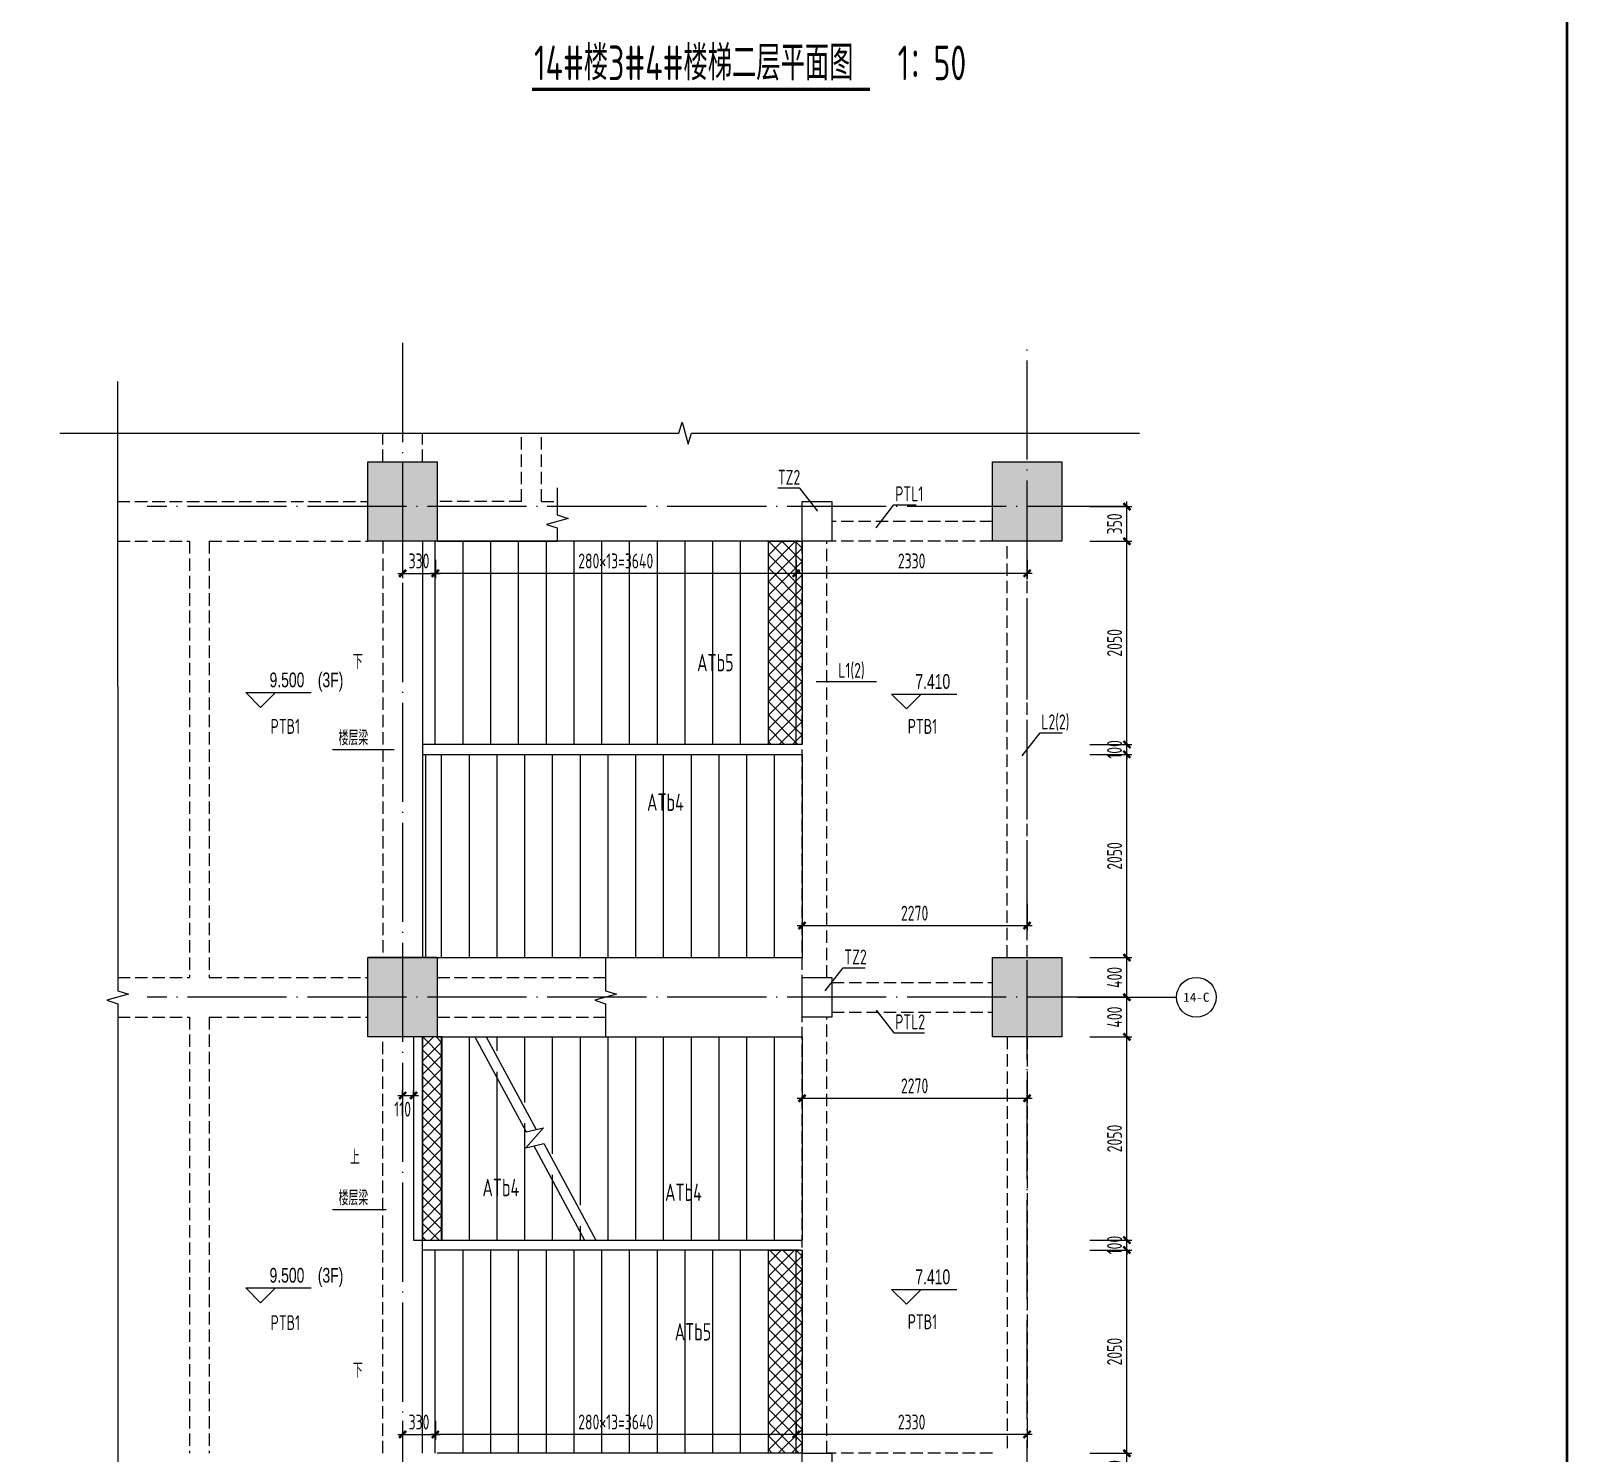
# Model space of a CAD drawing. Extents: x 458696 to 839151, y -191463 to 35158.
# Drawn here: x 518979 to 534491, y -64426 to -50076 of the extents above; entities that cross this region are included whole.
import ezdxf
from ezdxf.enums import TextEntityAlignment as Align

# ---------------------------------------------------------------- set-up
doc = ezdxf.new("R2010")
doc.units = 0
doc.header["$LTSCALE"] = 500
for name, pattern in [('CENTER', [2, 1.25, -0.25, 0.25, -0.25]), ('DASH', [0.35, 0.25, -0.1]), ('DOTE', [2.42, 2, -0.2, 0.02, -0.2])]:
    doc.linetypes.add(name, pattern=pattern)
doc.layers.get('0').update_dxf_attribs({"linetype": 'CONTINUOUS'})
doc.layers.get('Defpoints').update_dxf_attribs({"color": 167, "linetype": 'CONTINUOUS'})
for name, color, linetype in [('02-TEXT_轴号', 7, 'CONTINUOUS'), ('104-13#14# B1核心筒$0$104-13#14# B1核心筒$0$DIM_SYMB', 3, 'CONTINUOUS'), ('104-14# 核心筒$2$A_STR-砼柱', 51, 'CONTINUOUS'), ('AXIS', 253, 'CENTER'), ('DIM', 3, 'CONTINUOUS'), ('PUB_TEXT', 7, 'CONTINUOUS'), ('s-beam', 4, 'DASH'), ('s-colu', 2, 'CONTINUOUS'), ('s-colu-hatc', 251, 'CONTINUOUS'), ('s-dim', 3, 'CONTINUOUS'), ('S-DIM-SYMB', 3, 'CONTINUOUS'), ('S-SLAB-HOLE', 5, 'CONTINUOUS'), ('s-stair', 7, 'CONTINUOUS'), ('s-thin', 3, 'CONTINUOUS'), ('S_TEXT', 7, 'CONTINUOUS'), ('S_THIN', 7, 'CONTINUOUS')]:
    doc.layers.add(name, color=color, linetype=linetype)
doc.styles.add('_TCH_AXIS', font='STXIHEI.TTF')
doc.styles.add('_TCH_DIM', font='ros.shx', dxfattribs={"width": 0.8, "bigfont": 'jd.shx'})
doc.styles.add('TSSD_Dimension', font='tssdeng.shx', dxfattribs={"width": 0.7, "bigfont": 'TSSDCHN.SHX'})
doc.styles.add('TSSD_Rein', font='Tssdeng.shx', dxfattribs={"width": 0.7, "bigfont": 'hztxt.shx'})
doc.dimstyles.new('TSSD_50_50', dxfattribs={"dimtxt": 150, "dimasz": 50, "dimexe": 50, "dimexo": 125, "dimgap": 50, "dimtad": 1, "dimdec": 0, "dimzin": 0, "dimdsep": 46, "dimtxsty": 'TSSD_Dimension', "dimblk": 'ARCHTICK', "dimblk1": 'ARCHTICK', "dimblk2": 'ARCHTICK', "dimcen": 0, "dimdle": 50, "dimclrt": 7, "dimadec": 0, "dimazin": 0, "dimtfac": 1, "dimtdec": 0, "dimtix": 1, "dimtmove": 2, "dimatfit": 3, "dimfxl": 1, "dimtolj": 1, "dimtzin": 0, "dimarcsym": 0})

# ---------------------------------------------------------------- blocks, each defined once
blk = doc.blocks.new('_ArchTick')
at = {"color": 0, "const_width": 0.5}
blk.add_lwpolyline([(-0.71, -0.71), (0.71, 0.71)], dxfattribs=at)
blk = doc.blocks.new('*D665')
at = {"layer": 'Defpoints', "color": 0, "transparency": 16777216}
for p in [(529538, -59826), (530038, -59826), (529538, -60226)]:
    blk.add_point(p, dxfattribs=at)
at = {"layer": 's-dim', "color": 0, "lineweight": -2, "transparency": 16777216}
for p, q in [((529663, -59826), (530088, -59826)), ((530038, -60276), (530038, -59776)), ((529663, -60226), (530088, -60226))]:
    blk.add_line(p, q, dxfattribs=at)
at = {"layer": 's-dim', "color": 0, "lineweight": -2, "transparency": 16777216, "xscale": 50, "yscale": 50, "zscale": 50}
for p, rotation in [((530038, -59826), 90), ((530038, -60226), 270)]:
    blk.add_blockref('_ArchTick', p, dxfattribs=dict(at, rotation=rotation))
at = {"layer": 's-dim', "color": 7, "transparency": 16777216, "insert": (529913, -60026), "char_height": 150, "attachment_point": 5, "rotation": 90, "style": 'TSSD_Dimension'}
blk.add_mtext('\\A1;400', dxfattribs=at)
blk = doc.blocks.new('*D666')
at = {"layer": 'Defpoints', "color": 0, "transparency": 16777216}
for p in [(529538, -54876), (530038, -54876), (529538, -55226)]:
    blk.add_point(p, dxfattribs=at)
at = {"layer": 's-dim', "color": 0, "lineweight": -2, "transparency": 16777216}
for p, q in [((529663, -54876), (530088, -54876)), ((530038, -55276), (530038, -54826)), ((529663, -55226), (530088, -55226))]:
    blk.add_line(p, q, dxfattribs=at)
at = {"layer": 's-dim', "color": 0, "lineweight": -2, "transparency": 16777216, "xscale": 50, "yscale": 50, "zscale": 50}
for p, rotation in [((530038, -54876), 90), ((530038, -55226), 270)]:
    blk.add_blockref('_ArchTick', p, dxfattribs=dict(at, rotation=rotation))
at = {"layer": 's-dim', "color": 7, "transparency": 16777216, "insert": (529913, -55051), "char_height": 150, "attachment_point": 5, "rotation": 90, "style": 'TSSD_Dimension'}
blk.add_mtext('\\A1;350', dxfattribs=at)
blk = doc.blocks.new('*D674')
at = {"layer": 'Defpoints', "color": 0, "transparency": 16777216}
for p in [(526701, -55287), (529031, -55287), (526701, -55550)]:
    blk.add_point(p, dxfattribs=at)
at = {"layer": 's-dim', "color": 0, "lineweight": -2, "transparency": 16777216}
for p, q in [((526701, -55412), (526701, -55600)), ((529031, -55412), (529031, -55600)), ((529081, -55550), (526651, -55550))]:
    blk.add_line(p, q, dxfattribs=at)
at = {"layer": 's-dim', "color": 0, "lineweight": -2, "transparency": 16777216, "xscale": 50, "yscale": 50, "zscale": 50, "rotation": 180}
blk.add_blockref('_ArchTick', (526701, -55550), dxfattribs=at)
at = {"layer": 's-dim', "color": 0, "lineweight": -2, "transparency": 16777216, "xscale": 50, "yscale": 50, "zscale": 50}
blk.add_blockref('_ArchTick', (529031, -55550), dxfattribs=at)
at = {"layer": 's-dim', "color": 7, "transparency": 16777216, "insert": (527866, -55425), "char_height": 150, "attachment_point": 5, "style": 'TSSD_Dimension'}
blk.add_mtext('\\A1;2330', dxfattribs=at)
blk = doc.blocks.new('*D675')
at = {"layer": 'Defpoints', "color": 0, "transparency": 16777216}
for p in [(523061, -55287), (526701, -55287), (523061, -55550)]:
    blk.add_point(p, dxfattribs=at)
at = {"layer": 's-dim', "color": 0, "lineweight": -2, "transparency": 16777216}
for p, q in [((523061, -55412), (523061, -55600)), ((526701, -55412), (526701, -55600)), ((526751, -55550), (523011, -55550))]:
    blk.add_line(p, q, dxfattribs=at)
at = {"layer": 's-dim', "color": 0, "lineweight": -2, "transparency": 16777216, "xscale": 50, "yscale": 50, "zscale": 50, "rotation": 180}
blk.add_blockref('_ArchTick', (523061, -55550), dxfattribs=at)
at = {"layer": 's-dim', "color": 0, "lineweight": -2, "transparency": 16777216, "xscale": 50, "yscale": 50, "zscale": 50}
blk.add_blockref('_ArchTick', (526701, -55550), dxfattribs=at)
at = {"layer": 's-dim', "color": 7, "transparency": 16777216, "insert": (524881, -55425), "char_height": 150, "attachment_point": 5, "style": 'TSSD_Dimension'}
blk.add_mtext('\\A1;280×13=3640', dxfattribs=at)
blk = doc.blocks.new('*D676')
at = {"layer": 'Defpoints', "color": 0, "transparency": 16777216}
for p in [(522731, -55287), (523061, -55287), (523061, -55550)]:
    blk.add_point(p, dxfattribs=at)
at = {"layer": 's-dim', "color": 0, "lineweight": -2, "transparency": 16777216}
for p, q in [((522731, -55412), (522731, -55600)), ((523061, -55412), (523061, -55600)), ((522681, -55550), (523111, -55550))]:
    blk.add_line(p, q, dxfattribs=at)
at = {"layer": 's-dim', "color": 0, "lineweight": -2, "transparency": 16777216, "xscale": 50, "yscale": 50, "zscale": 50, "rotation": 180}
blk.add_blockref('_ArchTick', (522731, -55550), dxfattribs=at)
at = {"layer": 's-dim', "color": 0, "lineweight": -2, "transparency": 16777216, "xscale": 50, "yscale": 50, "zscale": 50}
blk.add_blockref('_ArchTick', (523061, -55550), dxfattribs=at)
at = {"layer": 's-dim', "color": 7, "transparency": 16777216, "insert": (522896, -55425), "char_height": 150, "attachment_point": 5, "style": 'TSSD_Dimension'}
blk.add_mtext('\\A1;330', dxfattribs=at)
blk = doc.blocks.new('*D729')
at = {"layer": 'Defpoints', "color": 0, "transparency": 16777216}
for p in [(526761, -60501), (529031, -60501), (529031, -60845)]:
    blk.add_point(p, dxfattribs=at)
at = {"layer": 's-dim', "color": 0, "lineweight": -2, "transparency": 16777216}
for p, q in [((526761, -60626), (526761, -60895)), ((529031, -60626), (529031, -60895)), ((526711, -60845), (529081, -60845))]:
    blk.add_line(p, q, dxfattribs=at)
at = {"layer": 's-dim', "color": 0, "lineweight": -2, "transparency": 16777216, "xscale": 50, "yscale": 50, "zscale": 50, "rotation": 180}
blk.add_blockref('_ArchTick', (526761, -60845), dxfattribs=at)
at = {"layer": 's-dim', "color": 0, "lineweight": -2, "transparency": 16777216, "xscale": 50, "yscale": 50, "zscale": 50}
blk.add_blockref('_ArchTick', (529031, -60845), dxfattribs=at)
at = {"layer": 's-dim', "color": 7, "transparency": 16777216, "insert": (527896, -60720), "char_height": 150, "attachment_point": 5, "style": 'TSSD_Dimension'}
blk.add_mtext('\\A1;2270', dxfattribs=at)
blk = doc.blocks.new('*D772')
at = {"layer": 'Defpoints', "color": 0, "transparency": 16777216}
for p in [(529538, -55226), (530038, -55226), (529538, -57276)]:
    blk.add_point(p, dxfattribs=at)
at = {"layer": 's-dim', "color": 0, "lineweight": -2, "transparency": 16777216}
for p, q in [((530038, -57326), (530038, -55176)), ((529663, -55226), (530088, -55226)), ((529663, -57276), (530088, -57276))]:
    blk.add_line(p, q, dxfattribs=at)
at = {"layer": 's-dim', "color": 0, "lineweight": -2, "transparency": 16777216, "xscale": 50, "yscale": 50, "zscale": 50}
for p, rotation in [((530038, -55226), 90), ((530038, -57276), 270)]:
    blk.add_blockref('_ArchTick', p, dxfattribs=dict(at, rotation=rotation))
at = {"layer": 's-dim', "color": 7, "transparency": 16777216, "insert": (529913, -56251), "char_height": 150, "attachment_point": 5, "rotation": 90, "style": 'TSSD_Dimension'}
blk.add_mtext('\\A1;2050', dxfattribs=at)
blk = doc.blocks.new('*D773')
at = {"layer": 'Defpoints', "color": 0, "transparency": 16777216}
for p in [(529538, -57276), (529538, -57376), (530038, -57276)]:
    blk.add_point(p, dxfattribs=at)
at = {"layer": 's-dim', "color": 0, "lineweight": -2, "transparency": 16777216}
for p, q in [((530038, -57276), (530038, -57226)), ((529663, -57276), (530088, -57276)), ((529663, -57376), (530088, -57376)), ((530038, -57376), (530038, -57276)), ((530038, -57376), (530038, -57426))]:
    blk.add_line(p, q, dxfattribs=at)
at = {"layer": 's-dim', "color": 0, "lineweight": -2, "transparency": 16777216, "xscale": 50, "yscale": 50, "zscale": 50}
for p, rotation in [((530038, -57276), 270), ((530038, -57376), 90)]:
    blk.add_blockref('_ArchTick', p, dxfattribs=dict(at, rotation=rotation))
at = {"layer": 's-dim', "color": 7, "transparency": 16777216, "insert": (529913, -57326), "char_height": 150, "attachment_point": 5, "rotation": 90, "style": 'TSSD_Dimension'}
blk.add_mtext('\\A1;100', dxfattribs=at)
blk = doc.blocks.new('*D774')
at = {"layer": 'Defpoints', "color": 0, "transparency": 16777216}
for p in [(529538, -57376), (530038, -57376), (529538, -59426)]:
    blk.add_point(p, dxfattribs=at)
at = {"layer": 's-dim', "color": 0, "lineweight": -2, "transparency": 16777216}
for p, q in [((529663, -57376), (530088, -57376)), ((530038, -59476), (530038, -57326)), ((529663, -59426), (530088, -59426))]:
    blk.add_line(p, q, dxfattribs=at)
at = {"layer": 's-dim', "color": 0, "lineweight": -2, "transparency": 16777216, "xscale": 50, "yscale": 50, "zscale": 50}
for p, rotation in [((530038, -57376), 90), ((530038, -59426), 270)]:
    blk.add_blockref('_ArchTick', p, dxfattribs=dict(at, rotation=rotation))
at = {"layer": 's-dim', "color": 7, "transparency": 16777216, "insert": (529913, -58401), "char_height": 150, "attachment_point": 5, "rotation": 90, "style": 'TSSD_Dimension'}
blk.add_mtext('\\A1;2050', dxfattribs=at)
blk = doc.blocks.new('*D775')
at = {"layer": 'Defpoints', "color": 0, "transparency": 16777216}
for p in [(529538, -59426), (530038, -59426), (529538, -59826)]:
    blk.add_point(p, dxfattribs=at)
at = {"layer": 's-dim', "color": 0, "lineweight": -2, "transparency": 16777216}
for p, q in [((530038, -59876), (530038, -59376)), ((529663, -59426), (530088, -59426)), ((529663, -59826), (530088, -59826))]:
    blk.add_line(p, q, dxfattribs=at)
at = {"layer": 's-dim', "color": 0, "lineweight": -2, "transparency": 16777216, "xscale": 50, "yscale": 50, "zscale": 50}
for p, rotation in [((530038, -59426), 90), ((530038, -59826), 270)]:
    blk.add_blockref('_ArchTick', p, dxfattribs=dict(at, rotation=rotation))
at = {"layer": 's-dim', "color": 7, "transparency": 16777216, "insert": (529913, -59626), "char_height": 150, "attachment_point": 5, "rotation": 90, "style": 'TSSD_Dimension'}
blk.add_mtext('\\A1;400', dxfattribs=at)
blk = doc.blocks.new('*D776')
at = {"layer": 'Defpoints', "color": 0, "transparency": 16777216}
for p in [(529538, -60226), (530038, -60226), (529538, -62276)]:
    blk.add_point(p, dxfattribs=at)
at = {"layer": 's-dim', "color": 0, "lineweight": -2, "transparency": 16777216}
for p, q in [((530038, -62326), (530038, -60176)), ((529663, -60226), (530088, -60226)), ((529663, -62276), (530088, -62276))]:
    blk.add_line(p, q, dxfattribs=at)
at = {"layer": 's-dim', "color": 0, "lineweight": -2, "transparency": 16777216, "xscale": 50, "yscale": 50, "zscale": 50}
for p, rotation in [((530038, -60226), 90), ((530038, -62276), 270)]:
    blk.add_blockref('_ArchTick', p, dxfattribs=dict(at, rotation=rotation))
at = {"layer": 's-dim', "color": 7, "transparency": 16777216, "insert": (529913, -61251), "char_height": 150, "attachment_point": 5, "rotation": 90, "style": 'TSSD_Dimension'}
blk.add_mtext('\\A1;2050', dxfattribs=at)
blk = doc.blocks.new('*D777')
at = {"layer": 'Defpoints', "color": 0, "transparency": 16777216}
for p in [(529538, -62276), (530038, -62276), (529538, -62376)]:
    blk.add_point(p, dxfattribs=at)
at = {"layer": 's-dim', "color": 0, "lineweight": -2, "transparency": 16777216}
for p, q in [((529663, -62276), (530088, -62276)), ((530038, -62276), (530038, -62226)), ((530038, -62376), (530038, -62276)), ((529663, -62376), (530088, -62376)), ((530038, -62376), (530038, -62426))]:
    blk.add_line(p, q, dxfattribs=at)
at = {"layer": 's-dim', "color": 0, "lineweight": -2, "transparency": 16777216, "xscale": 50, "yscale": 50, "zscale": 50}
for p, rotation in [((530038, -62276), 270), ((530038, -62376), 90)]:
    blk.add_blockref('_ArchTick', p, dxfattribs=dict(at, rotation=rotation))
at = {"layer": 's-dim', "color": 7, "transparency": 16777216, "insert": (529913, -62326), "char_height": 150, "attachment_point": 5, "rotation": 90, "style": 'TSSD_Dimension'}
blk.add_mtext('\\A1;100', dxfattribs=at)
blk = doc.blocks.new('*D778')
at = {"layer": 'Defpoints', "color": 0, "transparency": 16777216}
for p in [(529538, -62376), (530038, -62376), (529538, -64426)]:
    blk.add_point(p, dxfattribs=at)
at = {"layer": 's-dim', "color": 0, "lineweight": -2, "transparency": 16777216}
for p, q in [((530038, -64476), (530038, -62326)), ((529663, -62376), (530088, -62376)), ((529663, -64426), (530088, -64426))]:
    blk.add_line(p, q, dxfattribs=at)
at = {"layer": 's-dim', "color": 0, "lineweight": -2, "transparency": 16777216, "xscale": 50, "yscale": 50, "zscale": 50}
for p, rotation in [((530038, -62376), 90), ((530038, -64426), 270)]:
    blk.add_blockref('_ArchTick', p, dxfattribs=dict(at, rotation=rotation))
at = {"layer": 's-dim', "color": 7, "transparency": 16777216, "insert": (529913, -63401), "char_height": 150, "attachment_point": 5, "rotation": 90, "style": 'TSSD_Dimension'}
blk.add_mtext('\\A1;2050', dxfattribs=at)
blk = doc.blocks.new('*D779')
at = {"layer": 'Defpoints', "color": 0, "transparency": 16777216}
for p in [(529538, -64426), (530038, -64426), (529538, -64776)]:
    blk.add_point(p, dxfattribs=at)
at = {"layer": 's-dim', "color": 0, "lineweight": -2, "transparency": 16777216}
for p, q in [((529663, -64426), (530088, -64426)), ((530038, -64826), (530038, -64376)), ((529663, -64776), (530088, -64776))]:
    blk.add_line(p, q, dxfattribs=at)
at = {"layer": 's-dim', "color": 0, "lineweight": -2, "transparency": 16777216, "xscale": 50, "yscale": 50, "zscale": 50}
for p, rotation in [((530038, -64426), 90), ((530038, -64776), 270)]:
    blk.add_blockref('_ArchTick', p, dxfattribs=dict(at, rotation=rotation))
at = {"layer": 's-dim', "color": 7, "transparency": 16777216, "insert": (529913, -64601), "char_height": 150, "attachment_point": 5, "rotation": 90, "style": 'TSSD_Dimension'}
blk.add_mtext('\\A1;350', dxfattribs=at)
blk = doc.blocks.new('*D780')
at = {"layer": 'Defpoints', "color": 0, "transparency": 16777216}
for p in [(526701, -63973), (529031, -63973), (526701, -64236)]:
    blk.add_point(p, dxfattribs=at)
at = {"layer": 's-dim', "color": 0, "lineweight": -2, "transparency": 16777216}
for p, q in [((526701, -64098), (526701, -64286)), ((529031, -64098), (529031, -64286)), ((529081, -64236), (526651, -64236))]:
    blk.add_line(p, q, dxfattribs=at)
at = {"layer": 's-dim', "color": 0, "lineweight": -2, "transparency": 16777216, "xscale": 50, "yscale": 50, "zscale": 50, "rotation": 180}
blk.add_blockref('_ArchTick', (526701, -64236), dxfattribs=at)
at = {"layer": 's-dim', "color": 0, "lineweight": -2, "transparency": 16777216, "xscale": 50, "yscale": 50, "zscale": 50}
blk.add_blockref('_ArchTick', (529031, -64236), dxfattribs=at)
at = {"layer": 's-dim', "color": 7, "transparency": 16777216, "insert": (527866, -64111), "char_height": 150, "attachment_point": 5, "style": 'TSSD_Dimension'}
blk.add_mtext('\\A1;2330', dxfattribs=at)
blk = doc.blocks.new('*D781')
at = {"layer": 'Defpoints', "color": 0, "transparency": 16777216}
for p in [(523061, -63973), (526701, -63973), (523061, -64236)]:
    blk.add_point(p, dxfattribs=at)
at = {"layer": 's-dim', "color": 0, "lineweight": -2, "transparency": 16777216}
for p, q in [((523061, -64098), (523061, -64286)), ((526701, -64098), (526701, -64286)), ((526751, -64236), (523011, -64236))]:
    blk.add_line(p, q, dxfattribs=at)
at = {"layer": 's-dim', "color": 0, "lineweight": -2, "transparency": 16777216, "xscale": 50, "yscale": 50, "zscale": 50, "rotation": 180}
blk.add_blockref('_ArchTick', (523061, -64236), dxfattribs=at)
at = {"layer": 's-dim', "color": 0, "lineweight": -2, "transparency": 16777216, "xscale": 50, "yscale": 50, "zscale": 50}
blk.add_blockref('_ArchTick', (526701, -64236), dxfattribs=at)
at = {"layer": 's-dim', "color": 7, "transparency": 16777216, "insert": (524881, -64111), "char_height": 150, "attachment_point": 5, "style": 'TSSD_Dimension'}
blk.add_mtext('\\A1;280×13=3640', dxfattribs=at)
blk = doc.blocks.new('*D782')
at = {"layer": 'Defpoints', "color": 0, "transparency": 16777216}
for p in [(522731, -63973), (523061, -63973), (523061, -64236)]:
    blk.add_point(p, dxfattribs=at)
at = {"layer": 's-dim', "color": 0, "lineweight": -2, "transparency": 16777216}
for p, q in [((522731, -64098), (522731, -64286)), ((523061, -64098), (523061, -64286)), ((522681, -64236), (523111, -64236))]:
    blk.add_line(p, q, dxfattribs=at)
at = {"layer": 's-dim', "color": 0, "lineweight": -2, "transparency": 16777216, "xscale": 50, "yscale": 50, "zscale": 50, "rotation": 180}
blk.add_blockref('_ArchTick', (522731, -64236), dxfattribs=at)
at = {"layer": 's-dim', "color": 0, "lineweight": -2, "transparency": 16777216, "xscale": 50, "yscale": 50, "zscale": 50}
blk.add_blockref('_ArchTick', (523061, -64236), dxfattribs=at)
at = {"layer": 's-dim', "color": 7, "transparency": 16777216, "insert": (522896, -64111), "char_height": 150, "attachment_point": 5, "style": 'TSSD_Dimension'}
blk.add_mtext('\\A1;330', dxfattribs=at)
blk = doc.blocks.new('*D783')
at = {"layer": 'Defpoints', "color": 0, "transparency": 16777216}
for p in [(526761, -58758), (529031, -58758), (529031, -59103)]:
    blk.add_point(p, dxfattribs=at)
at = {"layer": 's-dim', "color": 0, "lineweight": -2, "transparency": 16777216}
for p, q in [((526761, -58883), (526761, -59153)), ((529031, -58883), (529031, -59153)), ((526711, -59103), (529081, -59103))]:
    blk.add_line(p, q, dxfattribs=at)
at = {"layer": 's-dim', "color": 0, "lineweight": -2, "transparency": 16777216, "xscale": 50, "yscale": 50, "zscale": 50, "rotation": 180}
blk.add_blockref('_ArchTick', (526761, -59103), dxfattribs=at)
at = {"layer": 's-dim', "color": 0, "lineweight": -2, "transparency": 16777216, "xscale": 50, "yscale": 50, "zscale": 50}
blk.add_blockref('_ArchTick', (529031, -59103), dxfattribs=at)
at = {"layer": 's-dim', "color": 7, "transparency": 16777216, "insert": (527896, -58978), "char_height": 150, "attachment_point": 5, "style": 'TSSD_Dimension'}
blk.add_mtext('\\A1;2270', dxfattribs=at)
blk = doc.blocks.new('*D1006')
at = {"layer": 'Defpoints', "color": 0, "transparency": 16777216}
for p in [(522731, -60955), (522841, -60817), (522841, -60955)]:
    blk.add_point(p, dxfattribs=at)
at = {"layer": 's-dim', "color": 0, "lineweight": -2, "transparency": 16777216}
for p, q in [((522731, -60830), (522731, -60767)), ((522841, -60830), (522841, -60767)), ((522681, -60817), (522891, -60817))]:
    blk.add_line(p, q, dxfattribs=at)
at = {"layer": 's-dim', "color": 0, "lineweight": -2, "transparency": 16777216, "xscale": 50, "yscale": 50, "zscale": 50, "rotation": 180}
blk.add_blockref('_ArchTick', (522731, -60817), dxfattribs=at)
at = {"layer": 's-dim', "color": 0, "lineweight": -2, "transparency": 16777216, "xscale": 50, "yscale": 50, "zscale": 50}
blk.add_blockref('_ArchTick', (522841, -60817), dxfattribs=at)
at = {"layer": 's-dim', "color": 7, "transparency": 16777216, "insert": (522731, -60955), "char_height": 150, "attachment_point": 5, "style": 'TSSD_Dimension'}
blk.add_mtext('\\A1;110', dxfattribs=at)

msp = doc.modelspace()

# ---------------------------------------------------------------- hatches: boundary and pattern name
at = {"layer": 's-colu-hatc'}
for points in [[(522380.608, -54426.078), (523080.608, -54426.078), (523080.608, -55226.078), (522380.608, -55226.078)], [(528680.608, -54426.078), (529380.608, -54426.078), (529380.608, -55226.078), (528680.608, -55226.078)], [(522380.608, -59426.078), (523080.608, -59426.078), (523080.608, -60226.078), (522380.608, -60226.078)], [(528680.608, -59426.078), (529380.608, -59426.078), (529380.608, -60226.078), (528680.608, -60226.078)]]:
    msp.add_hatch(color=256, dxfattribs=at).paths.add_polyline_path(points)
at = {"layer": 'S-SLAB-HOLE'}
h = msp.add_hatch(dxfattribs=at)
h.set_pattern_fill('ANSI37', color=251, scale=30, angle=270)
h.paths.add_polyline_path([(526760.608, -55226.078), (526760.608, -57276.078), (526420.608, -57276.078), (526420.608, -55226.078)])
h = msp.add_hatch(dxfattribs=at)
h.set_pattern_fill('ANSI37', color=251, scale=30, angle=270)
h.paths.add_polyline_path([(523130.608, -62276.078), (523130.608, -60226.078), (522930.608, -60226.078), (522930.608, -62276.078)])
h = msp.add_hatch(dxfattribs=at)
h.set_pattern_fill('ANSI37', color=251, scale=30, angle=270)
h.paths.add_polyline_path([(526760.608, -62376.078), (526760.608, -64426.078), (526420.608, -64426.078), (526420.608, -62376.078)])

# ---------------------------------------------------------------- linework, layer by layer
at = {"const_width": 25}
msp.add_lwpolyline([(534478.024, -68306.31), (534478.024, -20756.31), (505778.024, -20756.31), (505778.024, -68306.31)], close=True, dxfattribs=at)
at = {"color": 5}
for points in [[(526760.608, -55226.078), (526760.608, -57276.078), (526420.608, -57276.078), (526420.608, -55226.078)], [(523130.608, -62276.078), (523130.608, -60226.078), (522930.608, -60226.078), (522930.608, -62276.078)], [(526760.608, -62376.078), (526760.608, -64426.078), (526420.608, -64426.078), (526420.608, -62376.078)]]:
    msp.add_lwpolyline(points, close=True, dxfattribs=at)
at = {"layer": '104-13#14# B1核心筒$0$104-13#14# B1核心筒$0$DIM_SYMB'}
for points in [[(522670.608, -56251.078, 0, 0, 0), (527330.608, -56251.078, 0, 0, 0), (527330.608, -58401.078, 0, 0, 0), (523716.38, -58401.078, 120, 0, 0), (523266.38, -58401.078, 0, 0, 0)], [(522640.608, -63401.078, 0, 0, 0), (527300.608, -63401.078, 0, 0, 0), (527300.608, -61251.078, 0, 0, 0), (524630.608, -61251.078, 120, 0, 0), (524180.608, -61251.078, 0, 0, 0)], [(522670.608, -61251.078, 0, 0, 0), (523480.608, -61251.078, 120, 0, 0), (523930.608, -61251.078, 0, 0, 0)]]:
    msp.add_lwpolyline(points, format="xyseb", dxfattribs=at)
at = {"layer": '104-14# 核心筒$2$A_STR-砼柱'}
msp.add_line((523080.608, -59426.078), (522380.608, -59426.078), dxfattribs=at)
at = {"layer": 'AXIS', "color": 8, "linetype": 'DOTE'}
for p, q in [((522730.608, -53226.078), (522730.608, -66426.078)), ((529030.608, -66502.85), (529030.608, -53226.078)), ((530030.608, -54876.078), (520154.774, -54876.078)), ((530030.608, -59826.078), (520154.774, -59826.078))]:
    msp.add_line(p, q, dxfattribs=at)
at = {"layer": 'DIM'}
for p, q in [((521147.464, -56751.706), (521807.083, -56751.706)), ((521297.464, -56901.706), (521447.464, -56751.706)), ((527663.076, -56767.61), (528322.696, -56767.61)), ((527813.076, -56917.61), (527963.076, -56767.61)), ((521147.464, -62757.622), (521807.083, -62757.622)), ((521297.464, -62907.622), (521447.464, -62757.622)), ((527663.076, -62773.525), (528322.696, -62773.525)), ((527813.076, -62923.525), (527963.076, -62773.525))]:
    msp.add_line(p, q, dxfattribs=at)
at = {"layer": 's-beam'}
for p, q in [((522530.608, -54426.078), (522530.608, -54135.583)), ((522930.608, -54426.078), (522930.608, -54135.583)), ((523930.608, -54826.078), (523930.608, -54135.583)), ((524130.608, -54826.078), (524130.608, -54135.583)), ((519855.231, -54826.078), (522380.608, -54826.078)), ((523930.608, -54826.078), (523080.608, -54826.078)), ((524130.608, -54826.078), (524290.972, -54826.078)), ((526760.608, -64626.078), (526760.608, -55026.078)), ((528680.608, -55026.078), (527060.608, -55026.078)), ((519855.283, -55226.078), (520580.608, -55226.078)), ((520580.608, -55226.078), (520580.608, -59626.078)), ((520780.608, -55226.078), (522380.608, -55226.078)), ((520780.608, -55226.078), (520780.608, -59626.078)), ((522530.608, -55226.078), (522530.608, -59426.078)), ((527010.608, -59626.078), (527010.608, -55226.078)), ((528680.608, -55226.078), (527010.608, -55226.078)), ((528830.608, -59426.078), (528830.608, -55226.078)), ((529030.608, -59426.078), (529030.608, -55226.078)), ((519855.857, -59626.078), (520580.608, -59626.078)), ((520780.608, -59626.078), (522380.608, -59626.078)), ((523080.608, -59626.078), (524779.132, -59626.078)), ((527060.608, -59676.078), (528680.608, -59676.078)), ((519855.909, -60026.078), (520580.608, -60026.078)), ((520580.608, -60026.078), (520580.608, -64426.078)), ((520780.608, -60026.078), (522380.608, -60026.078)), ((520780.608, -60026.078), (520780.608, -64426.078)), ((523080.608, -60026.078), (524779.132, -60026.078)), ((527010.608, -64426.078), (527010.608, -60026.078)), ((527060.608, -59976.078), (528680.608, -59976.078)), ((522530.608, -64426.078), (522530.608, -60226.078)), ((528830.608, -60226.078), (528830.608, -64426.078)), ((529030.608, -60226.078), (529030.608, -64426.078)), ((528680.608, -64426.078), (527010.608, -64426.078))]:
    msp.add_line(p, q, dxfattribs=at)
at = {"layer": 's-beam', "linetype": 'ByBlock'}
for p, q in [((522930.608, -55226.078), (522930.608, -59426.078)), ((523080.608, -55226.078), (524290.972, -55226.078)), ((523080.608, -59426.078), (524779.132, -59426.078)), ((522930.608, -64426.078), (522930.608, -60226.078)), ((523080.608, -60226.078), (524779.132, -60226.078))]:
    msp.add_line(p, q, dxfattribs=at)
at = {"layer": 's-colu'}
for points in [[(522380.608, -54426.078), (523080.608, -54426.078), (523080.608, -55226.078), (522380.608, -55226.078)], [(528680.608, -54426.078), (529380.608, -54426.078), (529380.608, -55226.078), (528680.608, -55226.078)], [(526760.608, -54826.078), (527060.608, -54826.078), (527060.608, -55226.078), (526760.608, -55226.078)], [(522380.608, -59426.078), (523080.608, -59426.078), (523080.608, -60226.078), (522380.608, -60226.078)], [(528680.608, -59426.078), (529380.608, -59426.078), (529380.608, -60226.078), (528680.608, -60226.078)], [(526760.608, -59626.078), (527060.608, -59626.078), (527060.608, -60026.078), (526760.608, -60026.078)], [(526760.608, -64426.078), (527060.608, -64426.078), (527060.608, -64826.078), (526760.608, -64826.078)]]:
    msp.add_lwpolyline(points, close=True, dxfattribs=at)
at = {"layer": 's-dim'}
msp.add_line((529538.35, -59826.078), (530538.35, -59826.078), dxfattribs=at)
msp.add_circle((530738.35, -59826.078), 200, dxfattribs=at)
at = {"layer": 'S-DIM-SYMB', "const_width": 35}
msp.add_lwpolyline([(524034.341, -50668.255), (527444.61, -50668.255)], dxfattribs=at)
at = {"layer": 's-stair'}
for p, q in [((523060.608, -57276.078), (523060.608, -55226.078)), ((526730.608, -55226.078), (523090.608, -55226.078)), ((523340.608, -57276.078), (523340.608, -55226.078)), ((523620.608, -57276.078), (523620.608, -55226.078)), ((523900.608, -57276.078), (523900.608, -55226.078)), ((524180.608, -57276.078), (524180.608, -55226.078)), ((524460.608, -57276.078), (524460.608, -55226.078)), ((524740.608, -57276.078), (524740.608, -55226.078)), ((525020.608, -57276.078), (525020.608, -55226.078)), ((525300.608, -57276.078), (525300.608, -55226.078)), ((525580.608, -57276.078), (525580.608, -55226.078)), ((525860.608, -57276.078), (525860.608, -55226.078)), ((526140.608, -57276.078), (526140.608, -55226.078)), ((526420.608, -57276.078), (526420.608, -55226.078)), ((526700.608, -57276.078), (526700.608, -55226.078)), ((526760.608, -57276.078), (522930.608, -57276.078)), ((522930.608, -57376.078), (526760.608, -57376.078)), ((522960.608, -57376.078), (522960.608, -59426.078)), ((523120.608, -57376.078), (523120.608, -59426.078)), ((523400.608, -57376.078), (523400.608, -59426.078)), ((523680.608, -57376.078), (523680.608, -59426.078)), ((523960.608, -57376.078), (523960.608, -59426.078)), ((524240.608, -57376.078), (524240.608, -59426.078)), ((524520.608, -57376.078), (524520.608, -59426.078)), ((524800.608, -57376.078), (524800.608, -59426.078)), ((525080.608, -57376.078), (525080.608, -59426.078)), ((525360.608, -57376.078), (525360.608, -59426.078)), ((525640.608, -57376.078), (525640.608, -59426.078)), ((525920.608, -57376.078), (525920.608, -59426.078)), ((526200.608, -57376.078), (526200.608, -59426.078)), ((526480.608, -57376.078), (526480.608, -59426.078)), ((526760.608, -57376.078), (526760.608, -59426.078)), ((523080.608, -59426.078), (526760.608, -59426.078)), ((522840.608, -60226.078), (522840.608, -62276.078)), ((523120.608, -60226.078), (523120.608, -62276.078)), ((523400.608, -60226.078), (523400.608, -62276.078)), ((523460.818, -60226.078), (523977.588, -61183.962)), ((523574.442, -60226.078), (526760.608, -60226.078)), ((523574.442, -60226.078), (524078.319, -61160.064)), ((523680.608, -60226.078), (523680.608, -60367.26)), ((523960.608, -60226.078), (523960.608, -60886.268)), ((524240.608, -60226.078), (524240.608, -61405.275)), ((524520.608, -60226.078), (524520.608, -61924.283)), ((524800.608, -60226.078), (524800.608, -62276.078)), ((525080.608, -60226.078), (525080.608, -62276.078)), ((525360.608, -60226.078), (525360.608, -62276.078)), ((525640.608, -60226.078), (525640.608, -62276.078)), ((525920.608, -60226.078), (525920.608, -62276.078)), ((526200.608, -60226.078), (526200.608, -62276.078)), ((526480.608, -60226.078), (526480.608, -62276.078)), ((526760.608, -60226.078), (526760.608, -62276.078)), ((523680.608, -60577.874), (523680.608, -62276.078)), ((523960.608, -61096.882), (523960.608, -62276.078)), ((524151.2, -61142.773), (523972.434, -61343.743)), ((523977.588, -61183.962), (524151.2, -61142.773)), ((523972.434, -61343.743), (524154.154, -61300.631)), ((524053.422, -61324.529), (524566.775, -62276.078)), ((524154.154, -61300.631), (524680.399, -62276.078)), ((524240.608, -61615.889), (524240.608, -62276.078)), ((524520.608, -62134.897), (524520.608, -62276.078)), ((522840.608, -62276.078), (524566.775, -62276.078)), ((522930.608, -62276.078), (526730.608, -62276.078)), ((524680.399, -62276.078), (526760.608, -62276.078)), ((526730.608, -62376.078), (522930.608, -62376.078)), ((523060.608, -64426.078), (523060.608, -62376.078)), ((526730.608, -62376.078), (523090.608, -62376.078)), ((523340.608, -64426.078), (523340.608, -62376.078)), ((523620.608, -64426.078), (523620.608, -62376.078)), ((523900.608, -64426.078), (523900.608, -62376.078)), ((524180.608, -64426.078), (524180.608, -62376.078)), ((524460.608, -64426.078), (524460.608, -62376.078)), ((524740.608, -64426.078), (524740.608, -62376.078)), ((525020.608, -64426.078), (525020.608, -62376.078)), ((525300.608, -64426.078), (525300.608, -62376.078)), ((525580.608, -64426.078), (525580.608, -62376.078)), ((525860.608, -64426.078), (525860.608, -62376.078)), ((526140.608, -64426.078), (526140.608, -62376.078)), ((526420.608, -64426.078), (526420.608, -62376.078)), ((526700.608, -64426.078), (526700.608, -62376.078)), ((526030.608, -64426.078), (523080.623, -64426.078)), ((526730.608, -64426.078), (523090.608, -64426.078))]:
    msp.add_line(p, q, dxfattribs=at)
at = {"layer": 's-thin'}
for p, q in [((521147.464, -56751.706), (521297.464, -56901.706)), ((527663.076, -56767.61), (527813.076, -56917.61)), ((521147.464, -62757.622), (521297.464, -62907.622)), ((527663.076, -62773.525), (527813.076, -62923.525))]:
    msp.add_line(p, q, dxfattribs=at)
for points in [[(519855.212, -53615.062), (519855.874, -59761.659), (519965.879, -59796.644), (519745.887, -59856.673), (519855.891, -59891.659), (519856.553, -64967.239)], [(519273.098, -54135.583), (525515.818, -54135.583), (525550.818, -54025.583), (525610.818, -54245.583), (525645.818, -54135.583), (530165.74, -54135.583)], [(524290.972, -54686.078), (524290.972, -54961.078), (524400.972, -54996.078), (524180.972, -55056.078), (524290.972, -55091.078), (524290.972, -55226.078)], [(524779.132, -59426.078), (524779.132, -59761.078), (524889.132, -59796.078), (524669.132, -59856.078), (524779.132, -59891.078), (524779.132, -60226.078)]]:
    msp.add_lwpolyline(points, dxfattribs=at)
at = {"layer": 'S_THIN'}
for p, q in [((526738.432, -54692.014), (526515.289, -54692.014)), ((526919.255, -54922.666), (526738.432, -54692.014)), ((527506.63, -55089.611), (527687.452, -54858.959)), ((527687.452, -54858.959), (527910.596, -54858.959)), ((527510.926, -56644.511), (526902.311, -56644.511)), ((528980.801, -57389.611), (529161.624, -57158.959)), ((529161.624, -57158.959), (529384.767, -57158.959)), ((522024.177, -57326.078), (522646.248, -57326.078)), ((526993.392, -59761.292), (527174.214, -59530.64)), ((527174.214, -59530.64), (527397.358, -59530.64)), ((527506.63, -59954.859), (527687.452, -60185.511)), ((527687.452, -60185.511), (527995.055, -60185.511)), ((522024.177, -61966.417), (522564.608, -61966.417))]:
    msp.add_line(p, q, dxfattribs=at)

# ---------------------------------------------------------------- texts
at = {"layer": '02-TEXT_轴号', "style": '_TCH_AXIS', "width": 0.960446}
msp.add_text('14-C', height=91.3684, dxfattribs=at).set_placement((530606.013, -59871.763), (530870.686, -59871.763), align=Align.FIT)
at = {"layer": 'PUB_TEXT', "style": '_TCH_DIM', "width": 0.705882}
for s, p in [('下', (522228.268, -56513.578)), ('9.500', (521388.083, -56699.206)), ('(3F)', (521875.028, -56699.206)), ('7.410', (527903.696, -56715.11)), ('上', (522200.342, -61513.578)), ('9.500', (521388.083, -62705.122)), ('(3F)', (521875.028, -62705.122)), ('7.410', (527903.696, -62721.025)), ('下', (522228.268, -63663.578))]:
    msp.add_text(s, height=148.75, dxfattribs=at).set_placement(p)
at = {"layer": 's-dim', "color": 0, "char_height": 175, "width": 439.11329, "style": 'TSSD_Rein'}
for s, insert, attachment_point in [('ATb5', (525701.495, -56362.928), 1), ('ATb4', (525196.311, -57771.091), 1), ('ATb4', (523907.424, -61658.189), 3), ('ATb4', (525378.532, -61881.066), 7), ('ATb5', (525475.516, -63289.228), 7)]:
    msp.add_mtext(s, dxfattribs=dict(at, insert=insert, attachment_point=attachment_point))
at = {"layer": 'S-DIM-SYMB', "color": 0, "insert": (524056.333, -50225.53), "char_height": 350, "width": 4716.96083, "attachment_point": 1, "style": 'TSSD_Rein'}
msp.add_mtext('14#楼3#4#楼梯二层平面图   1：50', dxfattribs=at)
at = {"layer": 'S_TEXT', "ltscale": 99, "style": 'TSSD_Dimension', "width": 0.7}
for s, p in [('TZ2', (526515.881, -54655.963)), ('PTL1', (527700.004, -54822.908)), ('L1(2)', (527126.68, -56603.375)), ('PTB1', (521398.966, -57168.903)), ('PTB1', (527826.79, -57168.903)), ('L2(2) ', (529174.175, -57122.908)), ('楼层梁', (522084.75, -57284.943)), ('TZ2', (527186.766, -59494.588)), ('PTL2', (527700.004, -60149.46)), ('楼层梁', (522084.75, -61925.282)), ('PTB1', (521398.966, -63183.77)), ('PTB1', (527826.79, -63174.819))]:
    msp.add_text(s, height=150, dxfattribs=at).set_placement(p)

# ---------------------------------------------------------------- dimensions: what is measured, and where the dimension line sits
at = {"layer": 's-dim'}
for p1, p2, picture, middle in [((529538.35, -55226.078), (529538.35, -54876.078), '*D666', (529913.35, -55051.078)), ((529538.35, -57276.078), (529538.35, -55226.078), '*D772', (529913.35, -56251.078)), ((529538.35, -57376.078), (529538.35, -57276.078), '*D773', (529913.35, -57326.078)), ((529538.35, -59426.078), (529538.35, -57376.078), '*D774', (529913.35, -58401.078)), ((529538.35, -59826.078), (529538.35, -59426.078), '*D775', (529913.35, -59626.078)), ((529538.35, -60226.078), (529538.35, -59826.078), '*D665', (529913.35, -60026.078)), ((529538.35, -62276.078), (529538.35, -60226.078), '*D776', (529913.35, -61251.078)), ((529538.35, -62376.078), (529538.35, -62276.078), '*D777', (529913.35, -62326.078)), ((529538.35, -64426.078), (529538.35, -62376.078), '*D778', (529913.35, -63401.078)), ((529538.35, -64776.078), (529538.35, -64426.078), '*D779', (529913.35, -64601.078))]:
    dim = msp.add_aligned_dim(p1=p1, p2=p2, distance=-500, dimstyle='TSSD_50_50', dxfattribs=at)
    dim.commit()
    dim.dimension.update_dxf_attribs({"geometry": picture, "text_midpoint": middle})
for base, p1, p2, picture, middle in [((523060.608, -55549.57), (522730.608, -55286.687), (523060.608, -55286.687), '*D676', (522895.608, -55424.57)), ((526700.608, -55549.57), (529030.608, -55286.687), (526700.608, -55286.687), '*D674', (527865.608, -55424.57)), ((529030.608, -59102.886), (526760.608, -58758.353), (529030.608, -58758.353), '*D783', (527895.608, -58977.886)), ((529030.608, -60845.273), (526760.608, -60500.74), (529030.608, -60500.74), '*D729', (527895.608, -60720.273)), ((523060.608, -64235.737), (522730.608, -63972.855), (523060.608, -63972.855), '*D782', (522895.608, -64110.737)), ((526700.608, -64235.737), (529030.608, -63972.855), (526700.608, -63972.855), '*D780', (527865.608, -64110.737))]:
    dim = msp.add_linear_dim(base=base, p1=p1, p2=p2, dimstyle='TSSD_50_50', dxfattribs=at)
    dim.commit()
    dim.dimension.update_dxf_attribs({"geometry": picture, "text_midpoint": middle})
for base, p1, p2, picture, middle in [((523060.608, -55549.57), (526700.608, -55286.687), (523060.608, -55286.687), '*D675', (524880.608, -55424.57)), ((523060.608, -64235.737), (526700.608, -63972.855), (523060.608, -63972.855), '*D781', (524880.608, -64110.737))]:
    dim = msp.add_linear_dim(base=base, p1=p1, p2=p2, text='280×13=3640', dimstyle='TSSD_50_50', dxfattribs=at)
    dim.commit()
    dim.dimension.update_dxf_attribs({"geometry": picture, "text_midpoint": middle})
dim = msp.add_linear_dim(base=(522840.608, -60817.227), p1=(522730.608, -60954.782), p2=(522840.608, -60954.782), dimstyle='TSSD_50_50', dxfattribs=at)
dim.commit()
dim.dimension.update_dxf_attribs({"geometry": '*D1006', "text_midpoint": (522730.608, -60954.782), "dimtype": 160})

doc.saveas('drawing.dxf')
